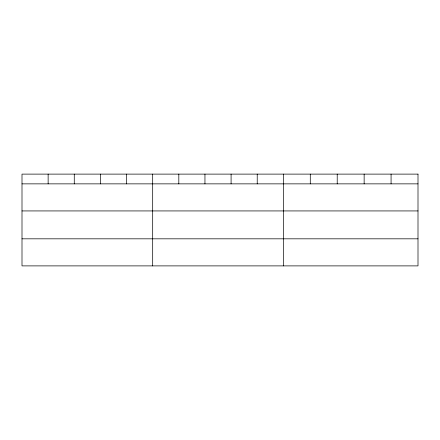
<?xml version="1.0" encoding="UTF-8"?>
<svg xmlns="http://www.w3.org/2000/svg" width="440" height="440" viewBox="0 0 440 440"><rect width="100%" height="100%" fill="white"/><g stroke="black" fill="none" stroke-linecap="round" stroke-linejoin="round"><path stroke-width="0.66" d="M22 183.86L418 183.86M22 210.931L418 210.931M22 238.821L418 238.821M391.072 174.114L391.072 183.86M364.144 174.114L364.144 183.86M337.216 174.114L337.216 183.86M310.288 174.114L310.288 183.86M283.36 174.114L283.36 265.887M257.224 174.114L257.224 183.86M231.088 174.114L231.088 183.86M204.952 174.114L204.952 183.86M178.816 174.114L178.816 183.86M152.68 174.114L152.68 265.887M126.544 174.114L126.544 183.86M100.408 174.114L100.408 183.86M74.272 174.114L74.272 183.86M48.136 174.114L48.136 183.86M418 174.114L22 174.114L22 265.887L418 265.887L418 174.114"/></g></svg>
